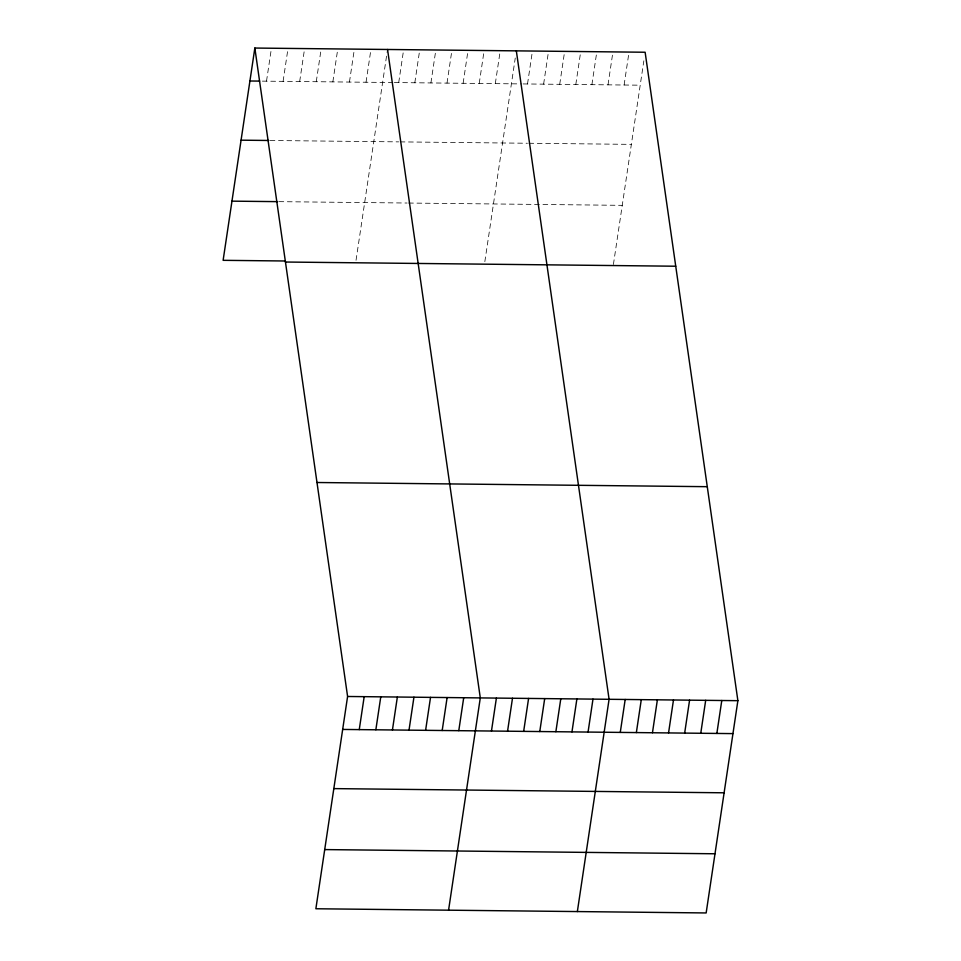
<?xml version="1.0" encoding="UTF-8"?>
<svg xmlns="http://www.w3.org/2000/svg" width="961" height="961" viewBox="0 0 961 961"><rect width="100%" height="100%" fill="white"/><g stroke="black" fill="none" stroke-linecap="round" stroke-linejoin="round"><path stroke-width="0.72" stroke-dasharray="4.8 3.6" d="M266.509 81.18L271.434 48.23M283.099 81.349L288.024 48.41M299.676 81.529L304.601 48.579M316.265 81.709L321.19 48.759M332.854 81.889L337.779 48.939M349.444 82.069L354.369 49.119M366.033 82.238L370.958 49.299M356.038 260.275L387.331 50.909M398.719 82.598L403.644 49.648M414.816 82.766L419.741 49.816M430.912 82.934L435.838 49.996M447.009 83.114L451.934 50.164M463.118 83.283L468.043 50.344M479.215 83.463L484.14 50.513M495.311 83.631L500.237 50.681M484.837 261.656L515.264 58.02M527.517 83.979L532.43 51.029M543.614 84.148L548.539 51.197M559.71 84.328L564.636 51.377M575.807 84.496L580.732 51.546M591.904 84.664L596.829 51.726M608.013 84.844L612.938 51.894M624.109 85.012L629.035 52.062M613.406 264.515L643.846 60.831M262.365 81.132L392.857 82.526M394.322 82.55L521.655 83.919M523.12 83.931L640.206 85.193M270.101 140.486L398.659 141.868M400.112 141.88L527.445 143.249M528.91 143.261L631.365 144.366M278.954 201.654L407.104 203.023M408.569 203.047L622.247 205.342"/><path stroke-width="1.44" d="M254.845 48.05L347.594 696.485L315.869 908.758L706.155 912.95L737.88 700.677L645.131 52.242L254.845 48.05L223.12 260.323L285.321 260.996M359.258 729.603L364.183 696.665M375.847 729.783L380.772 696.845M392.436 729.964L397.361 697.013M409.014 730.144L413.939 697.193M425.603 730.324L430.528 697.374M442.192 730.504L447.117 697.554M458.781 730.672L463.707 697.734M448.571 910.187L480.296 697.902L387.547 49.479M491.467 731.033L496.393 698.082M507.564 731.201L512.489 698.251M523.661 731.369L528.586 698.431M539.77 731.549L544.695 698.599M555.866 731.717L560.792 698.767M571.963 731.898L576.888 698.947M588.06 732.066L592.985 699.115M577.357 911.569L609.082 699.296L516.333 50.861M620.265 732.414L625.191 699.464M636.362 732.582L641.287 699.632M652.459 732.75L657.384 699.812M668.556 732.931L673.481 699.98M684.664 733.099L689.578 700.149M700.761 733.279L705.686 700.329M716.858 733.447L721.783 700.497M249.92 81L259.59 81.096M241.079 140.174L268.72 140.474M231.961 201.149L277.573 201.642M285.453 262.029L675.739 266.221M316.986 482.506L707.272 486.686M347.594 696.485L737.88 700.677M342.669 729.435L732.955 733.615M333.827 788.609L724.113 792.801M324.71 849.584L714.996 853.776"/></g></svg>
